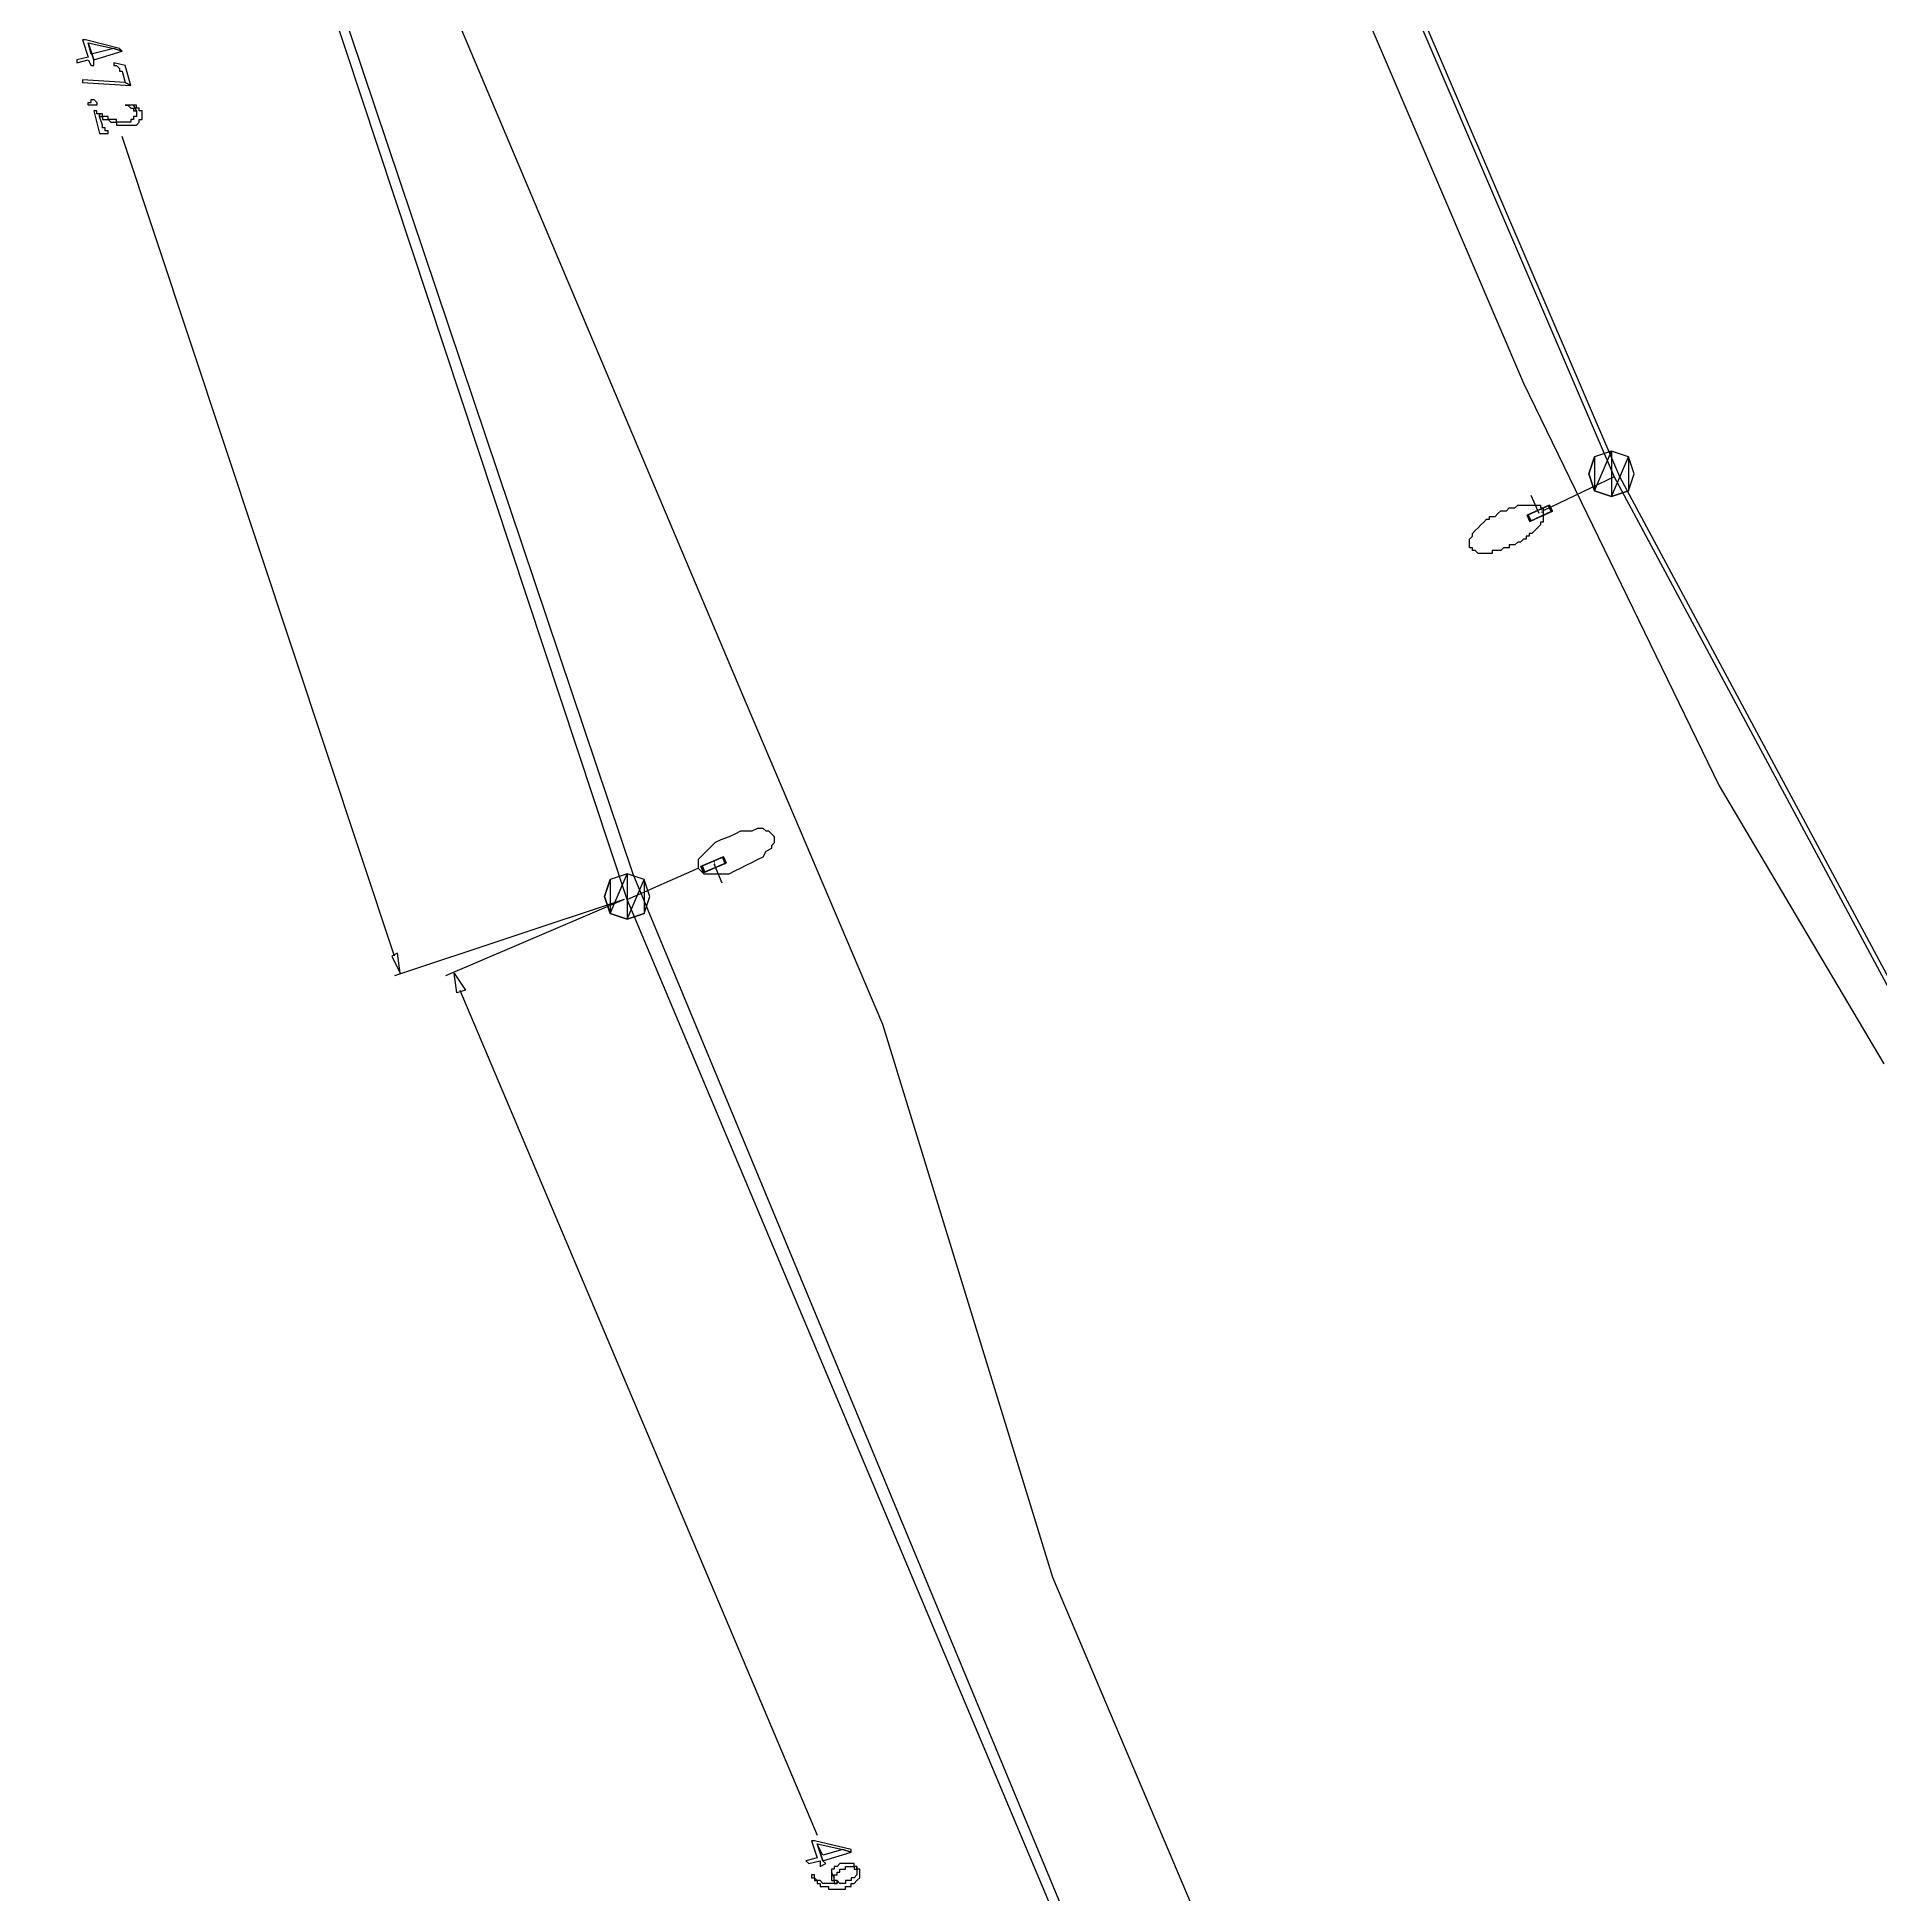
# Model space of a CAD drawing. Extents: x 212106 to 638151, y -1311344 to 1260505.
# Drawn here: x 317032 to 363459, y -1098274 to -1051490 of the extents above; entities that cross this region are included whole.
import ezdxf

# ---------------------------------------------------------------- set-up
doc = ezdxf.new("R2010")
doc.units = 0
doc.header["$MEASUREMENT"] = 0
for name, color, linetype in [('at_Entity', 7, 'Continuous'), ('DLXLUM01', 3, 'Continuous'), ('DLXLUMEX', 2, 'Continuous'), ('DLXSCENE', 7, 'Continuous')]:
    doc.layers.add(name, color=color, linetype=linetype)

# ---------------------------------------------------------------- blocks, each defined once
blk = doc.blocks.new('*U7')
for p, q in [((206, 187), (-330, -57)), ((-330, -57), (206, 187)), ((233, 199), (-303, -45)), ((-303, -45), (233, 199)), ((-260, -212), (276, 32)), ((276, 32), (-260, -212)), ((-233, -199), (303, 45)), ((303, 45), (-233, -199)), ((233, 199), (206, 187)), ((206, 187), (233, 199)), ((276, 32), (206, 187)), ((206, 187), (276, 32)), ((303, 45), (233, 199)), ((233, 199), (303, 45)), ((276, 32), (303, 45)), ((303, 45), (276, 32)), ((-303, -45), (-330, -57)), ((-330, -57), (-303, -45)), ((-330, -57), (-260, -212)), ((-260, -212), (-330, -57)), ((-303, -45), (-233, -199)), ((-233, -199), (-303, -45)), ((-233, -199), (-260, -212)), ((-260, -212), (-233, -199))]:
    blk.add_line(p, q)
at = {"color": 1}
blk.add_line((-27, -12), (-234, 443), dxfattribs=at)
at = {"layer": 'DLXLUMEX', "color": 7}
blk.add_text('1', height=100, dxfattribs=at).set_placement((0, 0))
blk = doc.blocks.new('*U24')
for p, q in [((237, 194), (-304, -38)), ((-304, -38), (237, 194)), ((265, 206), (-277, -26)), ((-277, -26), (265, 206)), ((-237, -194), (304, 38)), ((304, 38), (-237, -194)), ((-210, -183), (332, 50)), ((332, 50), (-210, -183)), ((237, 194), (265, 206)), ((265, 206), (237, 194)), ((304, 38), (237, 194)), ((237, 194), (304, 38)), ((332, 50), (265, 206)), ((265, 206), (332, 50)), ((304, 38), (332, 50)), ((332, 50), (304, 38)), ((-277, -26), (-304, -38)), ((-304, -38), (-277, -26)), ((-304, -38), (-237, -194)), ((-237, -194), (-304, -38)), ((-277, -26), (-210, -183)), ((-210, -183), (-277, -26)), ((-237, -194), (-210, -183)), ((-210, -183), (-237, -194))]:
    blk.add_line(p, q)
at = {"color": 1}
blk.add_line((27, 12), (225, -448), dxfattribs=at)
at = {"layer": 'DLXLUMEX', "color": 7}
blk.add_text('1', height=100, dxfattribs=at).set_placement((0, 0))
blk = doc.blocks.new('*U97')
for p, q in [((-1041, -1091156), (-19684, -1047729)), ((-40754, -1056943), (-25898, -1101156)), ((18530, -1127655), (-1041, -1091156)), ((-25898, -1101156), (-6541, -1147797))]:
    blk.add_line(p, q)

msp = doc.modelspace()

# ---------------------------------------------------------------- linework, layer by layer
at = {"layer": 'at_Entity', "color": 1}
for p, q in [((338103, -1019062), (356745, -1062561)), ((331889, -1073204), (317032, -1028348)), ((356745, -1062561), (376316, -1099060)), ((351245, -1119202), (331889, -1073204))]:
    msp.add_line(p, q, dxfattribs=at)
at = {"layer": 'at_Entity', "color": 0}
for p, q in [((344603, -1037133), (354459, -1060204)), ((323389, -1041062), (334889, -1068275)), ((318246, -1051561), (318175, -1051561)), ((318175, -1051561), (318318, -1051990)), ((319103, -1051776), (318246, -1051561)), ((318461, -1052061), (318318, -1051633)), ((318318, -1051633), (318961, -1051776)), ((318389, -1051918), (318318, -1051633)), ((318318, -1051633), (318461, -1052061)), ((318318, -1051990), (318032, -1052061)), ((318032, -1052061), (318032, -1052133)), ((318032, -1052133), (318318, -1052061)), ((318318, -1052061), (318389, -1052204)), ((318961, -1051776), (318389, -1051918)), ((318461, -1052061), (319175, -1051847)), ((318461, -1052204), (318461, -1052061)), ((318961, -1051776), (319175, -1051847)), ((319175, -1051847), (318961, -1051776)), ((319246, -1052204), (318961, -1052133)), ((318961, -1052133), (318961, -1052204)), ((319175, -1051847), (319103, -1051776)), ((319246, -1052633), (318175, -1052561)), ((318175, -1052561), (318175, -1052633)), ((318175, -1052633), (318175, -1052633)), ((318175, -1052633), (319389, -1052704)), ((318389, -1052204), (318461, -1052204)), ((318961, -1052204), (319032, -1052204)), ((319032, -1052204), (319032, -1052204)), ((319032, -1052204), (319032, -1052204)), ((319032, -1052204), (319103, -1052276)), ((319103, -1052276), (319103, -1052276)), ((319103, -1052276), (319103, -1052276)), ((319103, -1052276), (319103, -1052276)), ((319103, -1052276), (319103, -1052347)), ((319103, -1052347), (319175, -1052347)), ((319175, -1052347), (319246, -1052633)), ((319389, -1052704), (319246, -1052204)), ((319389, -1052704), (319246, -1052633)), ((319246, -1052633), (319389, -1052704)), ((318389, -1053133), (318389, -1053061)), ((318389, -1053061), (318389, -1053061)), ((318389, -1053061), (318389, -1053061)), ((318389, -1053061), (318461, -1053061)), ((318461, -1053061), (318461, -1053061)), ((318461, -1053061), (318461, -1053061)), ((318461, -1053061), (318532, -1053133)), ((319389, -1052704), (319389, -1052704)), ((318318, -1053204), (318318, -1053133)), ((318318, -1053133), (318389, -1053133)), ((318389, -1053204), (318318, -1053204)), ((318389, -1053133), (318389, -1053133)), ((318461, -1053204), (318389, -1053204)), ((318389, -1053204), (318389, -1053204)), ((318389, -1053204), (318389, -1053204)), ((318389, -1053204), (318389, -1053204)), ((318532, -1053204), (318461, -1053204)), ((318461, -1053204), (318461, -1053204)), ((318461, -1053204), (318461, -1053204)), ((318532, -1053347), (318461, -1053347)), ((318461, -1053347), (318461, -1053347)), ((318461, -1053347), (318603, -1053918)), ((318532, -1053133), (318532, -1053204)), ((318532, -1053133), (318532, -1053133)), ((318532, -1053133), (318532, -1053133)), ((318532, -1053133), (318532, -1053133)), ((318532, -1053133), (318532, -1053133)), ((318532, -1053418), (318532, -1053347)), ((318603, -1053418), (318532, -1053418)), ((318603, -1053490), (318603, -1053418)), ((318675, -1053418), (318603, -1053418)), ((318603, -1053418), (318603, -1053418)), ((318603, -1053418), (318603, -1053490)), ((318675, -1053704), (318603, -1053490)), ((318603, -1053490), (318603, -1053490)), ((318603, -1053490), (318675, -1053490)), ((318675, -1053490), (318675, -1053418)), ((318746, -1053490), (318675, -1053490)), ((318675, -1053490), (318675, -1053490)), ((318675, -1053490), (318675, -1053490)), ((318675, -1053490), (318675, -1053561)), ((318675, -1053561), (318746, -1053561)), ((318818, -1053490), (318746, -1053490)), ((318746, -1053490), (318746, -1053490)), ((318746, -1053490), (318746, -1053490)), ((318746, -1053561), (318746, -1053561)), ((318746, -1053561), (318818, -1053561)), ((318818, -1053561), (318818, -1053490)), ((318889, -1053561), (318818, -1053561)), ((318818, -1053561), (318818, -1053561)), ((318818, -1053561), (318889, -1053633)), ((318961, -1053561), (318889, -1053561)), ((318889, -1053561), (318889, -1053561)), ((318889, -1053561), (318889, -1053561)), ((319032, -1053561), (318961, -1053561)), ((318961, -1053561), (318961, -1053561)), ((318961, -1053561), (318961, -1053561)), ((319032, -1053633), (319032, -1053561)), ((319318, -1053204), (319246, -1053204)), ((319246, -1053204), (319246, -1053204)), ((319246, -1053204), (319246, -1053204)), ((319246, -1053204), (319318, -1053204)), ((319389, -1053204), (319318, -1053204)), ((319318, -1053204), (319318, -1053204)), ((319318, -1053204), (319318, -1053204)), ((319318, -1053204), (319389, -1053276)), ((319460, -1053204), (319389, -1053204)), ((319389, -1053204), (319389, -1053204)), ((319389, -1053276), (319389, -1053276)), ((319389, -1053276), (319460, -1053276)), ((319460, -1053561), (319389, -1053561)), ((319389, -1053561), (319389, -1053633)), ((319532, -1053347), (319460, -1053204)), ((319532, -1053204), (319460, -1053204)), ((319460, -1053204), (319460, -1053204)), ((319460, -1053204), (319532, -1053347)), ((319460, -1053276), (319460, -1053276)), ((319460, -1053276), (319460, -1053276)), ((319460, -1053276), (319460, -1053347)), ((319460, -1053347), (319532, -1053347)), ((319532, -1053490), (319460, -1053490)), ((319460, -1053490), (319460, -1053561)), ((319460, -1053561), (319460, -1053561)), ((319460, -1053561), (319460, -1053561)), ((319532, -1053276), (319532, -1053204)), ((319603, -1053276), (319532, -1053276)), ((319532, -1053347), (319532, -1053347)), ((319532, -1053347), (319532, -1053418)), ((319532, -1053418), (319532, -1053418)), ((319532, -1053418), (319532, -1053418)), ((319532, -1053418), (319532, -1053490)), ((319532, -1053490), (319532, -1053490)), ((319603, -1053347), (319603, -1053276)), ((319603, -1053276), (319603, -1053276)), ((319603, -1053276), (319603, -1053276)), ((319675, -1053347), (319603, -1053347)), ((319603, -1053633), (319603, -1053561)), ((319603, -1053561), (319675, -1053561)), ((319675, -1053418), (319675, -1053347)), ((319675, -1053490), (319675, -1053418)), ((319675, -1053418), (319675, -1053418)), ((319675, -1053418), (319675, -1053418)), ((319675, -1053561), (319675, -1053490)), ((319675, -1053490), (319675, -1053490)), ((319675, -1053561), (319675, -1053561)), ((319675, -1053561), (319675, -1053561)), ((318603, -1053918), (318818, -1053918)), ((318675, -1053776), (318675, -1053704)), ((318746, -1053776), (318675, -1053776)), ((318746, -1053847), (318746, -1053776)), ((318746, -1053776), (318746, -1053776)), ((318818, -1053847), (318746, -1053847)), ((318746, -1053847), (318746, -1053847)), ((318746, -1053847), (318746, -1053847)), ((318746, -1053847), (318746, -1053847)), ((318818, -1053918), (318818, -1053847)), ((318818, -1053918), (318818, -1053918)), ((318889, -1053633), (318961, -1053633)), ((318961, -1053633), (318961, -1053633)), ((318961, -1053633), (318961, -1053633)), ((318961, -1053633), (319032, -1053633)), ((319103, -1053633), (319032, -1053633)), ((319032, -1053633), (319032, -1053704)), ((319032, -1053704), (319103, -1053704)), ((319175, -1053633), (319103, -1053633)), ((319103, -1053633), (319103, -1053633)), ((319103, -1053704), (319103, -1053704)), ((319103, -1053704), (319175, -1053704)), ((319246, -1053633), (319175, -1053633)), ((319175, -1053633), (319175, -1053633)), ((319175, -1053704), (319175, -1053704)), ((319175, -1053704), (319246, -1053704)), ((326032, -1074632), (319175, -1053990)), ((319318, -1053633), (319246, -1053633)), ((319246, -1053633), (319246, -1053633)), ((319246, -1053704), (319246, -1053704)), ((319246, -1053704), (319246, -1053704)), ((319246, -1053704), (319318, -1053704)), ((319389, -1053633), (319318, -1053633)), ((319318, -1053633), (319318, -1053633)), ((319318, -1053633), (319318, -1053633)), ((319318, -1053633), (319318, -1053633)), ((319318, -1053704), (319318, -1053704)), ((319318, -1053704), (319389, -1053704)), ((319389, -1053704), (319389, -1053704)), ((319389, -1053704), (319389, -1053704)), ((319389, -1053704), (319460, -1053704)), ((319460, -1053704), (319460, -1053704)), ((319460, -1053704), (319460, -1053704)), ((319460, -1053704), (319532, -1053704)), ((319532, -1053704), (319603, -1053633)), ((319532, -1053704), (319532, -1053704)), ((319603, -1053633), (319603, -1053633)), ((319603, -1053633), (319603, -1053633)), ((354459, -1060204), (359388, -1070346)), ((356674, -1061918), (356245, -1062061)), ((356674, -1061918), (356245, -1062061)), ((356245, -1062918), (356674, -1061918)), ((356245, -1062918), (356674, -1061918)), ((356674, -1061918), (356245, -1062061)), ((356674, -1061918), (356245, -1062061)), ((356674, -1061918), (356245, -1062061)), ((356245, -1062918), (356674, -1061918)), ((356245, -1062918), (356674, -1061918)), ((356674, -1061918), (356245, -1062061)), ((357102, -1062061), (356674, -1061918)), ((357102, -1062061), (356674, -1061918)), ((356674, -1061918), (356674, -1063061)), ((356674, -1061918), (356674, -1063061)), ((357102, -1062061), (356674, -1061918)), ((357102, -1062061), (356674, -1061918)), ((357102, -1062061), (356674, -1061918)), ((356674, -1061918), (356674, -1063061)), ((356674, -1061918), (356674, -1063061)), ((357102, -1062061), (356674, -1061918)), ((356245, -1062061), (356102, -1062490)), ((356102, -1062490), (356245, -1062061)), ((356245, -1062061), (356102, -1062490)), ((356245, -1062061), (356102, -1062490)), ((356102, -1062490), (356245, -1062061)), ((356245, -1062061), (356102, -1062490)), ((356245, -1062061), (356245, -1062918)), ((356245, -1062061), (356245, -1062918)), ((356245, -1062061), (356245, -1062918)), ((356245, -1062061), (356245, -1062918)), ((356674, -1063061), (357102, -1062061)), ((356674, -1063061), (357102, -1062061)), ((356674, -1063061), (357102, -1062061)), ((356674, -1063061), (357102, -1062061)), ((357245, -1062490), (357102, -1062061)), ((357245, -1062490), (357102, -1062061)), ((357102, -1062061), (357102, -1062918)), ((357102, -1062061), (357102, -1062918)), ((357245, -1062490), (357102, -1062061)), ((357245, -1062490), (357102, -1062061)), ((357245, -1062490), (357102, -1062061)), ((357102, -1062061), (357102, -1062918)), ((357102, -1062061), (357102, -1062918)), ((357245, -1062490), (357102, -1062061)), ((356745, -1062561), (354959, -1063418)), ((356102, -1062490), (356245, -1062918)), ((356245, -1062918), (356102, -1062490)), ((356102, -1062490), (356245, -1062918)), ((356102, -1062490), (356245, -1062918)), ((356245, -1062918), (356102, -1062490)), ((356102, -1062490), (356245, -1062918)), ((356245, -1062918), (356674, -1063061)), ((356674, -1063061), (356245, -1062918)), ((356245, -1062918), (356674, -1063061)), ((356245, -1062918), (356674, -1063061)), ((356674, -1063061), (356245, -1062918)), ((356245, -1062918), (356674, -1063061)), ((356674, -1063061), (357102, -1062918)), ((357102, -1062918), (356674, -1063061)), ((356674, -1063061), (357102, -1062918)), ((356674, -1063061), (357102, -1062918)), ((357102, -1062918), (356674, -1063061)), ((356674, -1063061), (357102, -1062918)), ((357102, -1062918), (357245, -1062490)), ((357102, -1062918), (357245, -1062490)), ((357102, -1062918), (357245, -1062490)), ((357102, -1062918), (357245, -1062490)), ((357102, -1062918), (357245, -1062490)), ((357102, -1062918), (357245, -1062490)), ((354031, -1063418), (354102, -1063347)), ((354102, -1063347), (354174, -1063347)), ((354174, -1063347), (354245, -1063347)), ((354245, -1063347), (354317, -1063275)), ((354317, -1063275), (354388, -1063275)), ((354388, -1063275), (354459, -1063275)), ((354459, -1063275), (354531, -1063275)), ((354531, -1063275), (354602, -1063275)), ((354602, -1063275), (354674, -1063275)), ((354674, -1063275), (354745, -1063275)), ((354745, -1063275), (354817, -1063275)), ((354817, -1063275), (354888, -1063275)), ((354888, -1063275), (354888, -1063347)), ((354888, -1063347), (354959, -1063347)), ((354959, -1063347), (354959, -1063418)), ((356674, -1063061), (356674, -1063061)), ((356674, -1063061), (356674, -1063061)), ((356674, -1063061), (356674, -1063061)), ((353245, -1063918), (353317, -1063847)), ((353317, -1063847), (353388, -1063775)), ((353388, -1063775), (353459, -1063704)), ((353459, -1063704), (353531, -1063632)), ((353531, -1063632), (353602, -1063632)), ((353602, -1063632), (353602, -1063561)), ((353602, -1063561), (353674, -1063561)), ((353674, -1063561), (353745, -1063561)), ((353745, -1063561), (353817, -1063490)), ((353817, -1063490), (353888, -1063418)), ((353888, -1063418), (353959, -1063418)), ((353959, -1063418), (354031, -1063418)), ((354817, -1063847), (354745, -1063918)), ((354888, -1063775), (354817, -1063847)), ((354959, -1063704), (354888, -1063704)), ((354888, -1063704), (354888, -1063775)), ((354959, -1063418), (354959, -1063490)), ((354959, -1063490), (354959, -1063561)), ((354959, -1063561), (354959, -1063632)), ((354959, -1063632), (354959, -1063704)), ((353102, -1064132), (353174, -1064061)), ((353102, -1064347), (353102, -1064132)), ((353174, -1063990), (353245, -1063918)), ((353174, -1064061), (353174, -1063990)), ((354174, -1064275), (354102, -1064275)), ((354102, -1064275), (354102, -1064347)), ((354245, -1064275), (354174, -1064275)), ((354317, -1064204), (354245, -1064275)), ((354388, -1064204), (354317, -1064204)), ((354459, -1064132), (354388, -1064204)), ((354531, -1064132), (354459, -1064132)), ((354602, -1064061), (354531, -1064061)), ((354531, -1064061), (354531, -1064132)), ((354674, -1063990), (354602, -1063990)), ((354602, -1063990), (354602, -1064061)), ((354745, -1063918), (354674, -1063990)), ((353174, -1064347), (353102, -1064347)), ((353102, -1064347), (353102, -1064347)), ((353174, -1064418), (353174, -1064347)), ((353245, -1064418), (353174, -1064418)), ((353317, -1064490), (353245, -1064418)), ((353388, -1064490), (353317, -1064490)), ((353459, -1064490), (353388, -1064490)), ((353531, -1064490), (353459, -1064490)), ((353602, -1064490), (353531, -1064490)), ((353674, -1064490), (353602, -1064490)), ((353745, -1064418), (353674, -1064418)), ((353674, -1064418), (353674, -1064490)), ((353817, -1064418), (353745, -1064418)), ((353888, -1064418), (353817, -1064418)), ((353959, -1064347), (353888, -1064418)), ((354031, -1064347), (353959, -1064347)), ((354102, -1064347), (354031, -1064347)), ((334889, -1068275), (338317, -1076346)), ((359388, -1070346), (363531, -1077346)), ((334103, -1071775), (334031, -1071846)), ((334246, -1071704), (334103, -1071775)), ((334460, -1071632), (334246, -1071704)), ((334603, -1071561), (334460, -1071632)), ((334746, -1071489), (334603, -1071561)), ((334889, -1071489), (334746, -1071489)), ((335031, -1071489), (334889, -1071489)), ((335174, -1071418), (335031, -1071489)), ((335317, -1071418), (335174, -1071418)), ((335389, -1071489), (335317, -1071418)), ((335460, -1071489), (335389, -1071489)), ((335531, -1071561), (335460, -1071489)), ((335603, -1071632), (335531, -1071561)), ((335531, -1071846), (335603, -1071775)), ((335603, -1071704), (335603, -1071632)), ((335603, -1071632), (335603, -1071632)), ((335603, -1071775), (335603, -1071704)), ((333746, -1072132), (333674, -1072204)), ((333674, -1072204), (333674, -1072346)), ((333817, -1072061), (333746, -1072132)), ((333889, -1071989), (333817, -1072061)), ((334031, -1071846), (333889, -1071989)), ((334889, -1072346), (335031, -1072275)), ((335031, -1072275), (335174, -1072204)), ((335174, -1072204), (335317, -1072132)), ((335317, -1072132), (335389, -1071989)), ((335389, -1071989), (335531, -1071918)), ((335531, -1071918), (335531, -1071846)), ((331460, -1072704), (331317, -1073132)), ((331317, -1073132), (331460, -1072704)), ((331460, -1072704), (331317, -1073132)), ((331460, -1072704), (331317, -1073132)), ((331317, -1073132), (331460, -1072704)), ((331460, -1072704), (331317, -1073132)), ((331889, -1072561), (331460, -1072704)), ((331889, -1072561), (331460, -1072704)), ((331460, -1073561), (331889, -1072561)), ((331460, -1073561), (331889, -1072561)), ((331889, -1072561), (331460, -1072704)), ((331889, -1072561), (331460, -1072704)), ((331889, -1072561), (331460, -1072704)), ((331460, -1073561), (331889, -1072561)), ((331460, -1073561), (331889, -1072561)), ((331889, -1072561), (331460, -1072704)), ((331460, -1072704), (331460, -1073561)), ((331460, -1072704), (331460, -1073561)), ((331460, -1072704), (331460, -1073561)), ((331460, -1072704), (331460, -1073561)), ((331889, -1073204), (333674, -1072418)), ((332317, -1072704), (331889, -1072561)), ((332317, -1072704), (331889, -1072561)), ((331889, -1072561), (331889, -1073704)), ((331889, -1072561), (331889, -1073704)), ((332317, -1072704), (331889, -1072561)), ((332317, -1072704), (331889, -1072561)), ((332317, -1072704), (331889, -1072561)), ((331889, -1072561), (331889, -1073704)), ((331889, -1072561), (331889, -1073704)), ((332317, -1072704), (331889, -1072561)), ((331889, -1073704), (332317, -1072704)), ((331889, -1073704), (332317, -1072704)), ((331889, -1073704), (332317, -1072704)), ((331889, -1073704), (332317, -1072704)), ((332460, -1073132), (332317, -1072704)), ((332460, -1073132), (332317, -1072704)), ((332317, -1072704), (332317, -1073561)), ((332317, -1072704), (332317, -1073561)), ((332460, -1073132), (332317, -1072704)), ((332460, -1073132), (332317, -1072704)), ((332460, -1073132), (332317, -1072704)), ((332317, -1072704), (332317, -1073561)), ((332317, -1072704), (332317, -1073561)), ((332460, -1073132), (332317, -1072704)), ((333674, -1072346), (333674, -1072418)), ((333674, -1072418), (333746, -1072489)), ((333746, -1072489), (333817, -1072561)), ((333817, -1072561), (333889, -1072561)), ((333889, -1072561), (334031, -1072561)), ((334031, -1072561), (334174, -1072561)), ((334174, -1072561), (334317, -1072561)), ((334317, -1072561), (334460, -1072561)), ((334460, -1072561), (334603, -1072489)), ((334603, -1072489), (334746, -1072418)), ((334746, -1072418), (334889, -1072346)), ((331817, -1073204), (326032, -1075132)), ((331817, -1073204), (327317, -1075132)), ((331317, -1073132), (331460, -1073561)), ((331460, -1073561), (331317, -1073132)), ((331317, -1073132), (331460, -1073561)), ((331317, -1073132), (331460, -1073561)), ((331460, -1073561), (331317, -1073132)), ((331317, -1073132), (331460, -1073561)), ((332317, -1073561), (332460, -1073132)), ((332317, -1073561), (332460, -1073132)), ((332317, -1073561), (332460, -1073132)), ((332317, -1073561), (332460, -1073132)), ((332317, -1073561), (332460, -1073132)), ((332317, -1073561), (332460, -1073132)), ((331460, -1073561), (331889, -1073704)), ((331889, -1073704), (331460, -1073561)), ((331460, -1073561), (331889, -1073704)), ((331460, -1073561), (331889, -1073704)), ((331889, -1073704), (331460, -1073561)), ((331460, -1073561), (331889, -1073704)), ((331889, -1073704), (332317, -1073561)), ((332317, -1073561), (331889, -1073704)), ((331889, -1073704), (332317, -1073561)), ((331889, -1073704), (332317, -1073561)), ((332317, -1073561), (331889, -1073704)), ((331889, -1073704), (332317, -1073561)), ((331889, -1073704), (331889, -1073704)), ((331889, -1073704), (331889, -1073704)), ((331889, -1073704), (331889, -1073704)), ((326103, -1074561), (325960, -1074632)), ((325960, -1074632), (326175, -1075061)), ((326175, -1075061), (326103, -1074561)), ((327603, -1075561), (327532, -1075061)), ((327532, -1075061), (327817, -1075489)), ((327817, -1075489), (327603, -1075561)), ((327675, -1075489), (336674, -1096774)), ((338317, -1076346), (342603, -1090274)), ((342603, -1090274), (383530, -1186914)), ((336603, -1096917), (336531, -1096917)), ((336531, -1096917), (336674, -1097346)), ((337531, -1097131), (336603, -1096917)), ((336817, -1097417), (336674, -1096988)), ((336674, -1096988), (337317, -1097131)), ((336817, -1097274), (336674, -1096988)), ((336674, -1096988), (336817, -1097417)), ((336674, -1097346), (336389, -1097417)), ((336389, -1097417), (336460, -1097488)), ((336460, -1097488), (336746, -1097417)), ((336746, -1097417), (336746, -1097560)), ((336746, -1097560), (336889, -1097488)), ((337317, -1097131), (336817, -1097274)), ((336817, -1097417), (337531, -1097203)), ((336889, -1097488), (336817, -1097417)), ((337246, -1097488), (337174, -1097560)), ((337317, -1097488), (337246, -1097488)), ((337246, -1097488), (337246, -1097488)), ((337246, -1097488), (337246, -1097488)), ((337317, -1097131), (337531, -1097203)), ((337531, -1097203), (337317, -1097131)), ((337389, -1097488), (337317, -1097488)), ((337317, -1097488), (337317, -1097488)), ((337460, -1097488), (337389, -1097488)), ((337389, -1097488), (337389, -1097488)), ((337531, -1097488), (337460, -1097488)), ((337460, -1097488), (337460, -1097488)), ((337531, -1097203), (337531, -1097131)), ((337603, -1097488), (337531, -1097488)), ((337531, -1097488), (337531, -1097488)), ((337531, -1097488), (337531, -1097488)), ((337603, -1097560), (337603, -1097488)), ((336603, -1097774), (336531, -1097774)), ((336531, -1097774), (336531, -1097774)), ((336531, -1097774), (336531, -1097774)), ((336531, -1097774), (336531, -1097774)), ((336531, -1097774), (336531, -1097774)), ((336531, -1097774), (336531, -1097846)), ((336531, -1097846), (336531, -1097846)), ((336531, -1097846), (336603, -1097846)), ((336603, -1097846), (336603, -1097774)), ((336674, -1097917), (336603, -1097846)), ((336603, -1097846), (336603, -1097846)), ((336603, -1097846), (336603, -1097846)), ((336603, -1097846), (336603, -1097917)), ((336603, -1097917), (336603, -1097917)), ((336603, -1097917), (336674, -1097917)), ((336746, -1097917), (336674, -1097917)), ((336674, -1097917), (336674, -1097917)), ((336674, -1097917), (336674, -1097917)), ((336674, -1097917), (336674, -1097988)), ((336674, -1097988), (336674, -1097988)), ((336674, -1097988), (336746, -1097988)), ((336817, -1097988), (336746, -1097917)), ((336746, -1097917), (336746, -1097917)), ((336746, -1097917), (336746, -1097917)), ((336746, -1097988), (336746, -1097988)), ((336746, -1097988), (336746, -1097988)), ((336746, -1097988), (336746, -1098060)), ((336889, -1097988), (336817, -1097988)), ((336817, -1097988), (336817, -1097988)), ((336960, -1097988), (336889, -1097988)), ((336889, -1097988), (336889, -1097988)), ((336889, -1097988), (336889, -1097988)), ((337031, -1097988), (336960, -1097988)), ((336960, -1097988), (336960, -1097988)), ((337103, -1097631), (337031, -1097631)), ((337031, -1097631), (337031, -1097631)), ((337031, -1097631), (337031, -1097703)), ((337103, -1097846), (337031, -1097703)), ((337031, -1097703), (337031, -1097703)), ((337031, -1097703), (337031, -1097703)), ((337031, -1097703), (337031, -1097774)), ((337031, -1097703), (337103, -1097846)), ((337031, -1097774), (337031, -1097774)), ((337031, -1097774), (337031, -1097846)), ((337031, -1097846), (337031, -1097846)), ((337031, -1097846), (337031, -1097846)), ((337031, -1097846), (337031, -1097846)), ((337031, -1097846), (337031, -1097917)), ((337031, -1097917), (337103, -1097917)), ((337103, -1097988), (337031, -1097988)), ((337031, -1097988), (337031, -1097988)), ((337174, -1097560), (337103, -1097560)), ((337103, -1097560), (337103, -1097560)), ((337103, -1097560), (337103, -1097631)), ((337103, -1097846), (337103, -1097774)), ((337103, -1097774), (337103, -1097774)), ((337103, -1097774), (337174, -1097774)), ((337103, -1097917), (337103, -1097846)), ((337103, -1097846), (337103, -1097846)), ((337103, -1097846), (337103, -1097846)), ((337174, -1097917), (337103, -1097917)), ((337103, -1097917), (337103, -1097917)), ((337103, -1097917), (337103, -1097988)), ((337103, -1097988), (337174, -1097988)), ((337174, -1097988), (337103, -1097988)), ((337103, -1097988), (337103, -1097988)), ((337174, -1097560), (337174, -1097560)), ((337174, -1097774), (337174, -1097703)), ((337174, -1097703), (337174, -1097703)), ((337174, -1097703), (337174, -1097703)), ((337174, -1097703), (337246, -1097703)), ((337174, -1097988), (337174, -1097917)), ((337246, -1097988), (337174, -1097917)), ((337174, -1097917), (337174, -1097917)), ((337174, -1097917), (337174, -1097917)), ((337174, -1097917), (337174, -1097988)), ((337174, -1097988), (337174, -1097988)), ((337174, -1097988), (337174, -1097988)), ((337246, -1097703), (337246, -1097631)), ((337246, -1097631), (337246, -1097631)), ((337246, -1097631), (337317, -1097631)), ((337317, -1097988), (337246, -1097988)), ((337246, -1097988), (337246, -1097988)), ((337246, -1097988), (337246, -1097988)), ((337317, -1097631), (337317, -1097631)), ((337317, -1097631), (337389, -1097631)), ((337389, -1097988), (337317, -1097988)), ((337317, -1097988), (337317, -1097988)), ((337389, -1097631), (337389, -1097560)), ((337389, -1097560), (337460, -1097560)), ((337460, -1097917), (337389, -1097917)), ((337389, -1097917), (337389, -1097917)), ((337389, -1097917), (337389, -1097988)), ((337389, -1097988), (337389, -1097988)), ((337460, -1097560), (337460, -1097560)), ((337460, -1097560), (337460, -1097560)), ((337460, -1097560), (337531, -1097560)), ((337531, -1097917), (337460, -1097917)), ((337460, -1097917), (337460, -1097917)), ((337531, -1097560), (337531, -1097560)), ((337531, -1097560), (337603, -1097560)), ((337603, -1097846), (337531, -1097846)), ((337531, -1097846), (337531, -1097917)), ((337531, -1097917), (337531, -1097917)), ((337531, -1098060), (337531, -1097988)), ((337531, -1097988), (337603, -1097988)), ((337674, -1097560), (337603, -1097560)), ((337603, -1097560), (337603, -1097560)), ((337603, -1097560), (337603, -1097631)), ((337603, -1097631), (337674, -1097631)), ((337674, -1097774), (337603, -1097846)), ((337603, -1097846), (337603, -1097846)), ((337603, -1097846), (337603, -1097846)), ((337603, -1097988), (337674, -1097917)), ((337603, -1097988), (337603, -1097988)), ((337603, -1097988), (337603, -1097988)), ((337674, -1097631), (337674, -1097560)), ((337674, -1097631), (337674, -1097560)), ((337674, -1097560), (337674, -1097560)), ((337674, -1097560), (337674, -1097560)), ((337674, -1097560), (337674, -1097631)), ((337674, -1097631), (337674, -1097631)), ((337674, -1097631), (337674, -1097631)), ((337746, -1097631), (337674, -1097631)), ((337674, -1097631), (337674, -1097703)), ((337674, -1097703), (337674, -1097703)), ((337674, -1097703), (337674, -1097703)), ((337674, -1097703), (337674, -1097774)), ((337674, -1097774), (337674, -1097774)), ((337674, -1097774), (337674, -1097774)), ((337674, -1097917), (337746, -1097846)), ((337674, -1097917), (337674, -1097917)), ((337674, -1097917), (337674, -1097917)), ((337746, -1097631), (337746, -1097631)), ((337746, -1097703), (337746, -1097631)), ((337746, -1097774), (337746, -1097703)), ((337746, -1097703), (337746, -1097703)), ((337746, -1097703), (337746, -1097703)), ((337746, -1097846), (337746, -1097774)), ((337746, -1097774), (337746, -1097774)), ((337746, -1097846), (337746, -1097846)), ((337746, -1097846), (337746, -1097846)), ((337746, -1097846), (337746, -1097846)), ((336746, -1098060), (336817, -1098060)), ((336817, -1098060), (336817, -1098060)), ((336817, -1098060), (336889, -1098060)), ((336889, -1098060), (336889, -1098060)), ((336889, -1098060), (336960, -1098060)), ((336960, -1098060), (336960, -1098131)), ((336960, -1098131), (336960, -1098131)), ((336960, -1098131), (337031, -1098131)), ((337031, -1098131), (337031, -1098131)), ((337031, -1098131), (337103, -1098131)), ((337103, -1098131), (337103, -1098131)), ((337103, -1098131), (337174, -1098131)), ((337174, -1098131), (337174, -1098131)), ((337174, -1098131), (337246, -1098131)), ((337246, -1098131), (337246, -1098131)), ((337246, -1098131), (337317, -1098131)), ((337317, -1098131), (337317, -1098131)), ((337317, -1098131), (337389, -1098131)), ((337389, -1098131), (337389, -1098060)), ((337389, -1098060), (337389, -1098060)), ((337389, -1098060), (337460, -1098060)), ((337460, -1098060), (337460, -1098060)), ((337460, -1098060), (337531, -1098060)), ((337531, -1098060), (337531, -1098060))]:
    msp.add_line(p, q, dxfattribs=at)

# ---------------------------------------------------------------- block references
at = {"layer": 'DLXLUM01'}
for name, p in [('*U7', (354884, -1063472)), ('*U24', (334052, -1072336))]:
    msp.add_blockref(name, p, dxfattribs=at)
at = {"layer": 'DLXSCENE'}
msp.add_blockref('*U97', (357928, 28595), dxfattribs=at)

doc.saveas('drawing.dxf')
